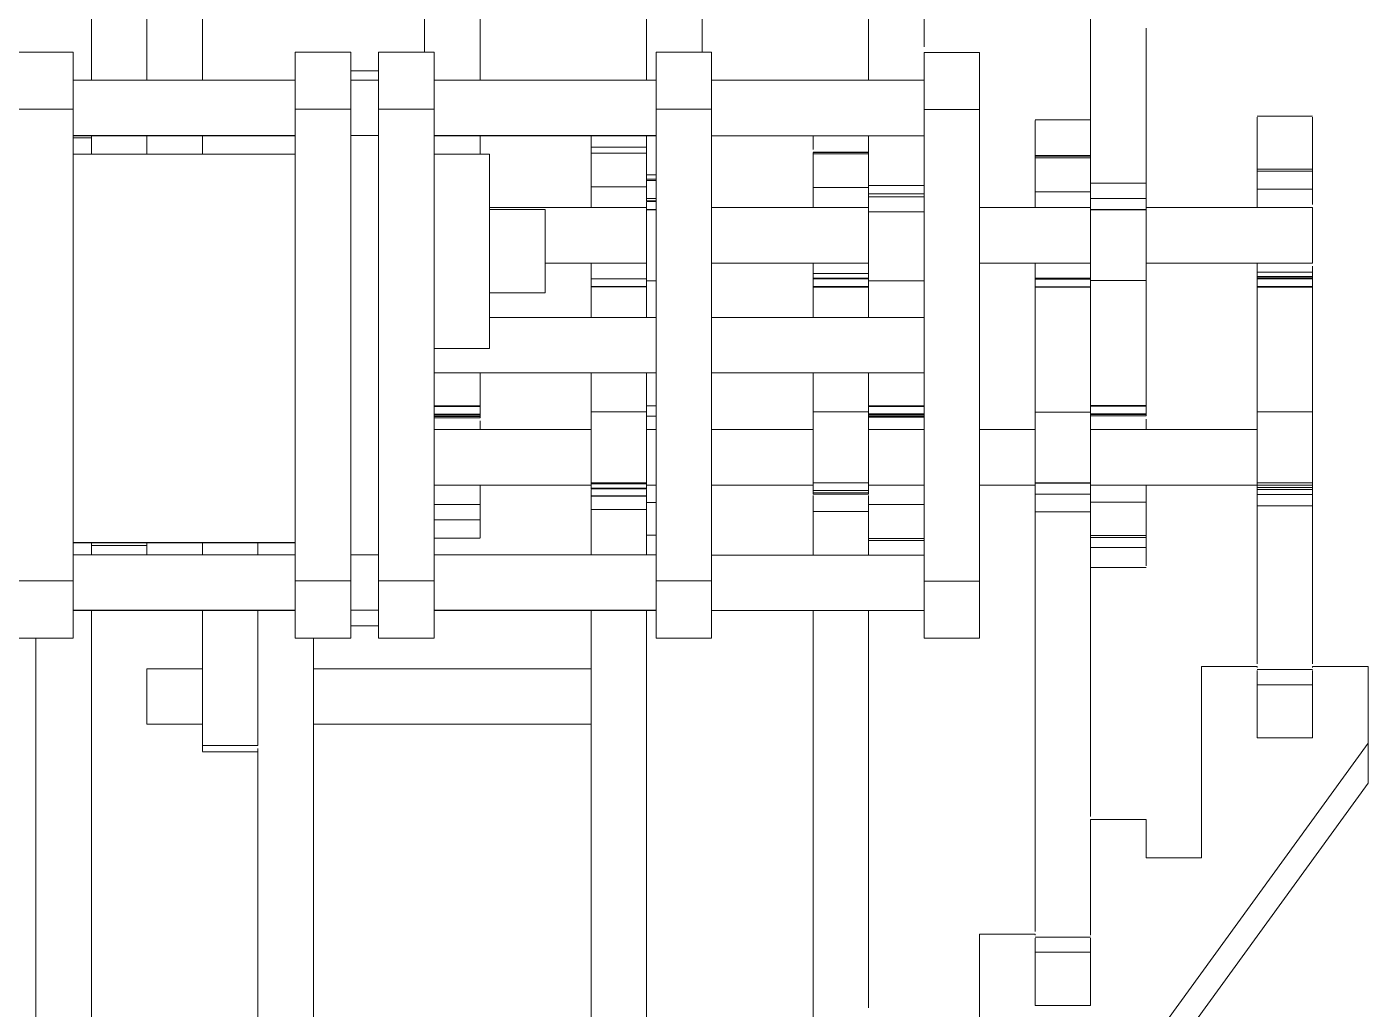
# Model space of a CAD drawing. Header units: inches. Extents: x 0 to 44.3, y 0 to 33.7.
# Drawn here: x 28.978 to 30.488, y 18.187 to 19.293 of the extents above; entities that cross this region are included whole.
import ezdxf

# ---------------------------------------------------------------- set-up
doc = ezdxf.new("R2010")
doc.units = ezdxf.units.IN
doc.header["$MEASUREMENT"] = 0

msp = doc.modelspace()

# ---------------------------------------------------------------- linework, layer by layer
at = {"color": 7, "linetype": 'Continuous', "lineweight": 15}
for p, q in [((29.1131, 19.2331), (29.1131, 19.3823)), ((29.1756, 19.2331), (29.1756, 19.3823)), ((28.9676, 19.2644), (29.0301, 19.2644)), ((29.2801, 19.2644), (29.3426, 19.2644)), ((29.3738, 19.2644), (29.4363, 19.2644)), ((29.6863, 19.2644), (29.7488, 19.2644)), ((29.9881, 19.2641), (30.0506, 19.2641)), ((29.9881, 19.264), (30.0506, 19.264)), ((29.3426, 19.2435), (29.3738, 19.2435)), ((29.2801, 19.2331), (29.0301, 19.2331)), ((29.3738, 19.2331), (29.3426, 19.2331)), ((29.6863, 19.2331), (29.4363, 19.2331)), ((29.9881, 19.2328), (29.7488, 19.2328)), ((28.9676, 19.2002), (29.0301, 19.2002)), ((29.0301, 18.669), (29.0301, 19.2002)), ((29.2801, 19.2003), (29.3426, 19.2003)), ((29.2801, 18.669), (29.2801, 19.2003)), ((29.3426, 18.669), (29.3426, 19.2003)), ((29.3738, 19.2002), (29.4363, 19.2002)), ((29.3738, 18.669), (29.3738, 19.2002)), ((29.4363, 18.669), (29.4363, 19.2002)), ((29.6863, 19.2002), (29.7488, 19.2002)), ((29.6863, 18.669), (29.6863, 19.2002)), ((29.7488, 18.669), (29.7488, 19.2002)), ((29.9881, 19.1999), (30.0506, 19.1999)), ((29.9881, 18.6687), (29.9881, 19.1999)), ((30.0506, 18.6687), (30.0506, 19.1999)), ((30.1756, 19.1882), (30.1131, 19.1882)), ((30.4256, 19.1925), (30.3631, 19.1925)), ((29.0301, 19.1706), (29.2801, 19.1706)), ((29.0301, 19.1703), (29.2801, 19.1703)), ((29.0506, 19.1679), (29.0301, 19.1679)), ((29.0506, 19.1706), (29.0506, 19.1497)), ((29.1131, 19.1497), (29.1131, 19.1703)), ((29.1756, 19.1497), (29.1756, 19.1703)), ((29.3426, 19.1706), (29.3738, 19.1706)), ((29.4363, 19.1706), (29.6863, 19.1706)), ((29.4363, 19.1703), (29.6863, 19.1703)), ((29.4881, 19.1706), (29.4881, 19.1496)), ((29.6131, 19.1575), (29.6131, 19.1706)), ((29.6756, 19.1575), (29.6756, 19.1706)), ((29.6756, 19.1706), (29.6756, 19.1262)), ((29.7488, 19.1703), (29.9881, 19.1703)), ((29.8631, 19.1549), (29.8631, 19.1703)), ((29.9256, 19.1554), (29.9256, 19.1703)), ((29.9256, 19.1703), (29.9256, 19.1144)), ((29.6131, 19.1575), (29.6756, 19.1575)), ((29.6131, 19.1508), (29.6756, 19.1508)), ((29.6131, 19.1127), (29.6131, 19.1508)), ((29.6756, 19.1264), (29.6756, 19.1508)), ((29.8631, 19.152), (29.9256, 19.152)), ((29.8631, 19.1518), (29.8631, 19.152)), ((29.8631, 19.1516), (29.9256, 19.1516)), ((29.9256, 19.1518), (29.9256, 19.152)), ((30.1756, 19.1481), (30.1756, 19.1508)), ((29.2801, 19.1497), (29.0301, 19.1497)), ((29.4988, 19.1496), (29.4363, 19.1496)), ((29.4988, 19.1496), (29.4988, 18.9309)), ((29.8631, 19.1499), (29.9256, 19.1499)), ((29.8631, 19.112), (29.8631, 19.1499)), ((29.9256, 19.112), (29.9256, 19.1499)), ((30.1131, 19.1481), (30.1756, 19.1481)), ((30.1131, 19.1475), (30.1756, 19.1475)), ((30.1131, 19.1453), (30.1756, 19.1453)), ((30.1131, 19.1072), (30.1131, 19.1453)), ((30.1756, 19.1181), (30.1756, 19.1453)), ((30.3631, 19.1327), (30.4256, 19.1327)), ((30.3631, 19.1305), (30.4256, 19.1305)), ((30.3631, 19.11), (30.3631, 19.1305)), ((30.4256, 19.11), (30.4256, 19.1305)), ((29.6131, 19.1127), (29.6756, 19.1127)), ((29.6863, 19.1198), (29.6756, 19.1198)), ((29.8631, 19.112), (29.9256, 19.112)), ((29.9881, 19.1144), (29.9256, 19.1144)), ((29.9881, 19.1049), (29.9256, 19.1049)), ((30.1131, 19.1072), (30.1756, 19.1072)), ((30.2381, 19.1169), (30.1756, 19.1169)), ((30.3631, 19.11), (30.4256, 19.11)), ((29.6863, 19.0996), (29.6756, 19.0996)), ((29.9881, 19.1014), (29.9256, 19.1014)), ((30.2381, 19.0997), (30.1756, 19.0997)), ((29.6756, 19.0895), (29.4988, 19.0895)), ((29.5613, 19.0871), (29.4988, 19.0871)), ((29.5613, 19.0871), (29.5613, 18.9934)), ((29.6863, 19.0871), (29.6756, 19.0871)), ((29.6863, 19.0869), (29.6756, 19.0869)), ((29.9256, 19.0895), (29.7488, 19.0895)), ((29.9881, 19.0848), (29.9256, 19.0848)), ((30.1756, 19.0895), (30.0506, 19.0895)), ((30.2381, 19.0872), (30.1756, 19.0872)), ((30.2381, 19.087), (30.1756, 19.087)), ((30.4256, 19.0895), (30.2381, 19.0895)), ((30.4256, 19.0895), (30.4256, 19.027)), ((29.5613, 19.027), (29.6756, 19.027)), ((29.6131, 19.0092), (29.6131, 19.027)), ((29.7488, 19.027), (29.9256, 19.027)), ((29.8631, 19.0154), (29.9256, 19.0154)), ((30.0506, 19.027), (30.1756, 19.027)), ((30.2381, 19.027), (30.4256, 19.027)), ((30.3631, 19.0166), (30.3631, 19.027)), ((30.3631, 19.0166), (30.4256, 19.0166)), ((30.3631, 19.012), (30.3631, 19.0166)), ((30.4256, 19.0166), (30.4256, 19.0234)), ((30.4256, 19.012), (30.4256, 19.0166)), ((29.6131, 19.0092), (29.6756, 19.0092)), ((29.6131, 19.0006), (29.6131, 19.0092)), ((29.6131, 19.0006), (29.6756, 19.0006)), ((29.6131, 19.0002), (29.6131, 19.0006)), ((29.6131, 19.0002), (29.6756, 19.0002)), ((29.6131, 19.0001), (29.6131, 19.0002)), ((29.6131, 19.0001), (29.6756, 19.0001)), ((29.6756, 19.0071), (29.6756, 18.9658)), ((29.8631, 19.01), (29.9256, 19.01)), ((29.8631, 19.0091), (29.9256, 19.0091)), ((29.8631, 19.0005), (29.8631, 19.0091)), ((29.8631, 19.0005), (29.9256, 19.0005)), ((29.8631, 19), (29.8631, 19.0005)), ((29.8631, 19), (29.9256, 19)), ((29.8631, 19), (29.9256, 19)), ((29.8631, 19), (29.8631, 19)), ((29.9881, 19.0068), (29.9256, 19.0068)), ((29.9256, 19.0068), (29.9256, 18.9658)), ((30.1131, 19.0098), (30.1756, 19.0098)), ((30.1131, 19.0089), (30.1756, 19.0089)), ((30.1131, 19.0003), (30.1131, 19.0089)), ((30.1131, 19.0003), (30.1756, 19.0003)), ((30.1131, 18.9998), (30.1131, 19.0003)), ((30.1131, 18.9998), (30.1756, 18.9998)), ((30.1131, 18.9998), (30.1756, 18.9998)), ((30.1131, 18.9998), (30.1131, 18.9998)), ((30.2381, 19.0072), (30.1756, 19.0072)), ((30.3631, 19.012), (30.4256, 19.012)), ((30.3631, 19.0116), (30.4256, 19.0116)), ((30.3631, 19.01), (30.4256, 19.01)), ((30.3631, 19.0091), (30.4256, 19.0091)), ((30.3631, 19.0005), (30.3631, 19.0091)), ((30.3631, 19.0005), (30.4256, 19.0005)), ((30.3631, 19.0001), (30.3631, 19.0005)), ((30.3631, 19.0001), (30.4256, 19.0001)), ((30.3631, 19), (30.3631, 19.0001)), ((30.3631, 19), (30.4256, 19)), ((30.4256, 19.0005), (30.4256, 19.0091)), ((30.4256, 19.0001), (30.4256, 19.0005)), ((30.4256, 19), (30.4256, 19.0001)), ((29.4988, 18.9934), (29.5613, 18.9934)), ((29.6863, 18.9658), (29.4988, 18.9658)), ((29.9881, 18.9658), (29.7488, 18.9658)), ((29.4363, 18.9309), (29.4988, 18.9309)), ((29.4363, 18.9033), (29.6863, 18.9033)), ((29.6131, 18.8595), (29.6131, 18.9033)), ((29.6756, 18.8595), (29.6756, 18.9033)), ((29.7488, 18.9033), (29.9881, 18.9033)), ((29.8631, 18.8594), (29.8631, 18.9033)), ((29.9256, 18.8594), (29.9256, 18.9033)), ((29.4881, 18.8661), (29.4363, 18.8661)), ((29.4881, 18.866), (29.4363, 18.866)), ((29.4881, 18.8655), (29.4363, 18.8655)), ((29.4881, 18.8661), (29.4881, 18.866)), ((29.4881, 18.866), (29.4881, 18.8655)), ((29.4881, 18.8655), (29.4881, 18.8569)), ((29.6863, 18.8663), (29.6756, 18.8663)), ((29.6756, 18.8663), (29.6756, 18.8547)), ((29.9881, 18.8661), (29.9256, 18.8661)), ((29.9881, 18.866), (29.9256, 18.866)), ((29.9881, 18.8656), (29.9256, 18.8656)), ((30.2381, 18.8664), (30.1756, 18.8664)), ((30.2381, 18.8664), (30.1756, 18.8664)), ((30.2381, 18.8659), (30.1756, 18.8659)), ((30.2381, 18.8664), (30.2381, 18.8664)), ((30.2381, 18.8664), (30.2381, 18.8659)), ((30.2381, 18.8659), (30.2381, 18.8573)), ((29.4881, 18.8569), (29.4363, 18.8569)), ((29.4881, 18.8544), (29.4363, 18.8544)), ((29.4881, 18.8541), (29.4363, 18.8541)), ((29.4881, 18.8526), (29.4363, 18.8526)), ((29.4881, 18.8541), (29.4881, 18.8526)), ((29.6131, 18.8595), (29.6756, 18.8595)), ((29.6863, 18.8547), (29.6756, 18.8547)), ((29.8631, 18.8594), (29.9256, 18.8594)), ((29.9881, 18.857), (29.9256, 18.857)), ((29.9881, 18.8561), (29.9256, 18.8561)), ((29.9881, 18.8545), (29.9256, 18.8545)), ((29.9881, 18.8534), (29.9256, 18.8534)), ((30.1131, 18.8592), (30.1756, 18.8592)), ((30.2381, 18.8573), (30.1756, 18.8573)), ((30.2381, 18.8564), (30.1756, 18.8564)), ((30.2381, 18.8548), (30.1756, 18.8548)), ((30.3631, 18.8595), (30.4256, 18.8595)), ((29.6131, 18.8395), (29.4363, 18.8395)), ((29.6863, 18.8395), (29.6756, 18.8395)), ((29.8631, 18.8395), (29.7488, 18.8395)), ((29.9881, 18.8395), (29.9256, 18.8395)), ((30.1131, 18.8395), (30.0506, 18.8395)), ((30.3631, 18.8395), (30.1756, 18.8395)), ((29.4363, 18.777), (29.6131, 18.777)), ((29.6131, 18.7796), (29.6756, 18.7796)), ((29.6131, 18.7794), (29.6756, 18.7794)), ((29.6131, 18.7784), (29.6756, 18.7784)), ((29.6131, 18.7734), (29.6756, 18.7734)), ((29.6131, 18.7727), (29.6756, 18.7727)), ((29.6756, 18.777), (29.6863, 18.777)), ((29.7488, 18.777), (29.8631, 18.777)), ((29.8631, 18.7795), (29.9256, 18.7795)), ((29.8631, 18.7793), (29.9256, 18.7793)), ((29.9256, 18.777), (29.9881, 18.777)), ((30.0506, 18.777), (30.1131, 18.777)), ((30.1131, 18.7793), (30.1756, 18.7793)), ((30.1131, 18.7791), (30.1756, 18.7791)), ((30.1756, 18.777), (30.3631, 18.777)), ((30.3631, 18.7796), (30.4256, 18.7796)), ((30.3631, 18.7794), (30.4256, 18.7794)), ((30.3631, 18.7769), (30.4256, 18.7769)), ((30.3631, 18.7741), (30.4256, 18.7741)), ((29.6131, 18.765), (29.6756, 18.765)), ((29.6131, 18.7646), (29.6756, 18.7646)), ((29.8631, 18.7708), (29.9256, 18.7708)), ((29.8631, 18.7684), (29.9256, 18.7684)), ((29.8631, 18.7669), (29.9256, 18.7669)), ((30.1131, 18.7667), (30.1756, 18.7667)), ((30.2381, 18.7577), (30.1756, 18.7577)), ((30.2381, 18.7577), (30.2381, 18.7203)), ((30.3631, 18.7719), (30.4256, 18.7719)), ((30.3631, 18.7665), (30.4256, 18.7665)), ((29.4881, 18.7551), (29.4363, 18.7551)), ((29.4881, 18.7551), (29.4881, 18.7377)), ((29.6131, 18.7493), (29.6756, 18.7493)), ((29.6131, 18.6984), (29.6131, 18.7493)), ((29.6863, 18.7573), (29.6756, 18.7573)), ((29.6756, 18.6984), (29.6756, 18.7493)), ((29.6756, 18.7482), (29.6756, 18.7207)), ((29.8631, 18.7472), (29.9256, 18.7472)), ((29.8631, 18.6981), (29.8631, 18.7472)), ((29.9881, 18.755), (29.9256, 18.755)), ((29.9256, 18.6981), (29.9256, 18.7472)), ((29.9256, 18.7458), (29.9256, 18.7169)), ((30.1131, 18.7467), (30.1756, 18.7467)), ((30.1756, 18.7452), (30.1756, 18.7203)), ((30.3631, 18.7534), (30.4256, 18.7534)), ((29.4881, 18.7377), (29.4363, 18.7377)), ((29.2801, 18.7122), (29.0301, 18.7122)), ((29.4363, 18.7172), (29.4881, 18.7172)), ((29.6863, 18.7207), (29.6756, 18.7207)), ((29.9881, 18.7169), (29.9256, 18.7169)), ((29.9881, 18.7145), (29.9256, 18.7145)), ((29.9256, 18.7145), (29.9256, 18.6981)), ((30.2381, 18.7203), (30.1756, 18.7203)), ((30.2381, 18.7179), (30.1756, 18.7179)), ((29.2801, 18.712), (29.0301, 18.712)), ((29.2801, 18.6984), (29.0301, 18.6984)), ((29.0506, 18.712), (29.0506, 18.7088)), ((29.0506, 18.6984), (29.0506, 18.712)), ((29.1131, 18.7088), (29.0506, 18.7088)), ((29.0506, 18.7088), (29.0506, 18.6984)), ((29.1131, 18.712), (29.1131, 18.7088)), ((29.1131, 18.7088), (29.1131, 18.6984)), ((29.1756, 18.6984), (29.1756, 18.712)), ((29.2381, 18.6984), (29.2381, 18.712)), ((29.3738, 18.6984), (29.3426, 18.6984)), ((29.6863, 18.6984), (29.4363, 18.6984)), ((29.9881, 18.6981), (29.7488, 18.6981)), ((30.2381, 18.7066), (30.1756, 18.7066)), ((30.1756, 18.6842), (30.2381, 18.6842)), ((28.9676, 18.669), (29.0301, 18.669)), ((29.2801, 18.669), (29.3426, 18.669)), ((29.3738, 18.669), (29.4363, 18.669)), ((29.6863, 18.669), (29.7488, 18.669)), ((29.9881, 18.6687), (30.0506, 18.6687)), ((29.0301, 18.6359), (29.2801, 18.6359)), ((29.0301, 18.6356), (29.2801, 18.6356)), ((29.1756, 18.4837), (29.1756, 18.6356)), ((29.2381, 18.4837), (29.2381, 18.6356)), ((29.3426, 18.6359), (29.3738, 18.6359)), ((29.4363, 18.6359), (29.6863, 18.6359)), ((29.4363, 18.6356), (29.6863, 18.6356)), ((29.7488, 18.6356), (29.9881, 18.6356)), ((29.3426, 18.6185), (29.3738, 18.6185)), ((29.3738, 18.6183), (29.3426, 18.6183)), ((28.9676, 18.6047), (29.0301, 18.6047)), ((28.9676, 18.6044), (29.0301, 18.6044)), ((29.2801, 18.6047), (29.3426, 18.6047)), ((29.2801, 18.6044), (29.3426, 18.6044)), ((29.3738, 18.6047), (29.4363, 18.6047)), ((29.3738, 18.6044), (29.4363, 18.6044)), ((29.6863, 18.6047), (29.7488, 18.6047)), ((29.6863, 18.6044), (29.7488, 18.6044)), ((29.9881, 18.6045), (30.0506, 18.6045)), ((29.9881, 18.6044), (30.0506, 18.6044)), ((29.9881, 18.6044), (30.0506, 18.6044)), ((29.1756, 18.5701), (29.1131, 18.5701)), ((29.1131, 18.5076), (29.1131, 18.5701)), ((29.6131, 18.5701), (29.3006, 18.5701)), ((30.3006, 18.5725), (30.3006, 18.3573)), ((30.3631, 18.5725), (30.3006, 18.5725)), ((30.3631, 18.5714), (30.3631, 18.5725)), ((30.4256, 18.5693), (30.3631, 18.5693)), ((30.4256, 18.5725), (30.4256, 18.5714)), ((30.4881, 18.5725), (30.4256, 18.5725)), ((30.4881, 18.4864), (30.4881, 18.5725)), ((30.3631, 18.5521), (30.4256, 18.5521)), ((29.1131, 18.5076), (29.1756, 18.5076)), ((29.3006, 18.5076), (29.6131, 18.5076)), ((30.2069, 18.099), (30.4881, 18.4864)), ((30.3631, 18.4922), (30.4256, 18.4922)), ((30.4881, 18.4864), (30.4881, 18.4411)), ((29.1756, 18.4837), (29.2381, 18.4837)), ((29.1756, 18.4764), (29.2381, 18.4764)), ((30.2069, 18.0537), (30.4881, 18.4411)), ((30.1756, 18.4003), (30.1756, 18.2701)), ((30.2381, 18.4003), (30.1756, 18.4003)), ((30.2381, 18.3573), (30.2381, 18.4003)), ((30.3006, 18.3573), (30.2381, 18.3573)), ((30.0506, 18.2712), (30.0506, 18.1421)), ((30.1131, 18.2712), (30.0506, 18.2712)), ((30.1131, 18.2701), (30.1131, 18.2712)), ((30.1756, 18.268), (30.1131, 18.268)), ((30.1131, 18.2508), (30.1756, 18.2508)), ((30.1131, 18.1909), (30.1756, 18.1909))]:
    msp.add_line(p, q, dxfattribs=at)
at = {"color": 8, "linetype": 'Continuous', "lineweight": 15}
for p, q in [((29.6863, 19.1262), (29.6756, 19.1262)), ((29.6863, 19.1216), (29.6756, 19.1216)), ((29.6863, 19.0971), (29.6756, 19.0971)), ((29.6863, 19.0962), (29.6756, 19.0962)), ((29.6863, 19.0071), (29.6756, 19.0071)), ((29.4881, 18.856), (29.4363, 18.856))]:
    msp.add_line(p, q, dxfattribs=at)
at = {"color": 7, "linetype": 'Continuous', "lineweight": 15}
for points, knots in [([(29.4256, 19.9388), (29.4256, 19.9266), (29.4256, 19.8879), (29.4256, 19.8107), (29.4256, 19.7118), (29.4256, 19.6081), (29.4256, 19.5033), (29.4256, 19.4002), (29.4256, 19.3195), (29.4256, 19.2766), (29.4256, 19.2644)], [0, 0, 0, 0, 0.068887, 0.218211, 0.365079, 0.510673, 0.65585, 0.798739, 0.942703, 1, 1, 1, 1]), ([(29.4881, 19.8956), (29.4881, 19.8674), (29.4881, 19.8096), (29.4881, 19.7115), (29.4881, 19.6081), (29.4881, 19.5033), (29.4881, 19.4001), (29.4881, 19.3085), (29.4881, 19.2556), (29.4881, 19.2331)], [0, 0, 0, 0, 0.144232, 0.295622, 0.4457, 0.595347, 0.742637, 0.891033, 1, 1, 1, 1]), ([(29.0506, 19.8524), (29.0506, 19.8267), (29.0506, 19.7727), (29.0506, 19.6804), (29.0506, 19.5818), (29.0506, 19.4818), (29.0506, 19.3835), (29.0506, 19.2993), (29.0506, 19.2517), (29.0506, 19.2331)], [0, 0, 0, 0, 0.140936, 0.295509, 0.448744, 0.601547, 0.751957, 0.903526, 1, 1, 1, 1]), ([(29.6756, 19.8524), (29.6756, 19.8427), (29.6756, 19.8094), (29.6756, 19.742), (29.6756, 19.6542), (29.6756, 19.562), (29.6756, 19.4688), (29.6756, 19.3768), (29.6756, 19.2971), (29.6756, 19.2514), (29.6756, 19.2331)], [0, 0, 0, 0, 0.059836, 0.204663, 0.347102, 0.488286, 0.629032, 0.767518, 0.906975, 1, 1, 1, 1]), ([(29.7381, 19.7661), (29.7381, 19.7578), (29.7381, 19.7228), (29.7381, 19.6537), (29.7381, 19.5621), (29.7381, 19.4687), (29.7381, 19.377), (29.7381, 19.308), (29.7381, 19.2724), (29.7381, 19.2644)], [0, 0, 0, 0, 0.0568975, 0.2377035, 0.416915, 0.5955722, 0.7713592, 0.94838, 1, 1, 1, 1]), ([(29.9256, 19.6798), (29.9256, 19.6688), (29.9256, 19.6345), (29.9256, 19.5642), (29.9256, 19.4748), (29.9256, 19.381), (29.9256, 19.2983), (29.9256, 19.2508), (29.9256, 19.2328)], [0, 0, 0, 0, 0.092449, 0.288868, 0.482254, 0.674613, 0.876688, 1, 1, 1, 1]), ([(29.9881, 19.5935), (29.9881, 19.5835), (29.9881, 19.5465), (29.9881, 19.4743), (29.9881, 19.3814), (29.9881, 19.3114), (29.9881, 19.2761), (29.9881, 19.2705)], [0, 0, 0, 0, 0.103269, 0.380306, 0.655873, 0.945357, 1, 1, 1, 1]), ([(30.1756, 19.4652), (30.1756, 19.4556), (30.1756, 19.4263), (30.1756, 19.3642), (30.1756, 19.2925), (30.1756, 19.2264), (30.1756, 19.1677), (30.1756, 19.134), (30.1756, 19.1169)], [0, 0, 0, 0, 0.099119, 0.30562, 0.509701, 0.670493, 0.833162, 1, 1, 1, 1]), ([(30.2381, 19.2914), (30.2381, 19.2899), (30.2381, 19.2684), (30.2381, 19.2263), (30.2381, 19.1677), (30.2381, 19.134), (30.2381, 19.1169)], [0, 0, 0, 0, 0.022875, 0.34332, 0.667506, 1, 1, 1, 1]), ([(29.0301, 19.2002), (29.0301, 19.2098), (29.0301, 19.2286), (29.0301, 19.2495), (29.0301, 19.2621), (29.0301, 19.2636), (29.0301, 19.2644)], [0, 0, 0, 0, 0.283704, 0.557917, 0.775026, 1, 1, 1, 1]), ([(29.2801, 19.2003), (29.2801, 19.2098), (29.2801, 19.2286), (29.2801, 19.2495), (29.2801, 19.2621), (29.2801, 19.2636), (29.2801, 19.2644)], [0, 0, 0, 0, 0.283478, 0.557665, 0.774862, 1, 1, 1, 1]), ([(29.3426, 19.2003), (29.3426, 19.2098), (29.3426, 19.2286), (29.3426, 19.2495), (29.3426, 19.2621), (29.3426, 19.2636), (29.3426, 19.2644)], [0, 0, 0, 0, 0.283478, 0.557665, 0.774862, 1, 1, 1, 1]), ([(29.3738, 19.2002), (29.3738, 19.2098), (29.3738, 19.2286), (29.3738, 19.2495), (29.3738, 19.2621), (29.3738, 19.2636), (29.3738, 19.2644)], [0, 0, 0, 0, 0.283704, 0.557917, 0.775026, 1, 1, 1, 1]), ([(29.4363, 19.2002), (29.4363, 19.2098), (29.4363, 19.2286), (29.4363, 19.2495), (29.4363, 19.2621), (29.4363, 19.2636), (29.4363, 19.2644)], [0, 0, 0, 0, 0.283704, 0.557917, 0.775026, 1, 1, 1, 1]), ([(29.6863, 19.2002), (29.6863, 19.2098), (29.6863, 19.2286), (29.6863, 19.2495), (29.6863, 19.2621), (29.6863, 19.2636), (29.6863, 19.2644)], [0, 0, 0, 0, 0.283704, 0.557917, 0.775026, 1, 1, 1, 1]), ([(29.7488, 19.2002), (29.7488, 19.2098), (29.7488, 19.2286), (29.7488, 19.2495), (29.7488, 19.2621), (29.7488, 19.2636), (29.7488, 19.2644)], [0, 0, 0, 0, 0.283704, 0.557917, 0.775026, 1, 1, 1, 1]), ([(29.9881, 19.264), (29.9881, 19.2641), (29.9881, 19.2641), (29.9881, 19.2641), (29.9881, 19.2641)], [0, 0, 0, 0, 0.530754, 1, 1, 1, 1]), ([(29.9881, 19.1999), (29.9881, 19.2094), (29.9881, 19.2281), (29.9881, 19.2488), (29.9881, 19.2615), (29.9881, 19.2632), (29.9881, 19.264)], [0, 0, 0, 0, 0.283859, 0.558131, 0.775209, 1, 1, 1, 1]), ([(30.0506, 19.264), (30.0506, 19.2641), (30.0506, 19.2641), (30.0506, 19.2641), (30.0506, 19.2641)], [0, 0, 0, 0, 0.530754, 1, 1, 1, 1]), ([(30.0506, 19.1999), (30.0506, 19.2094), (30.0506, 19.2281), (30.0506, 19.2488), (30.0506, 19.2615), (30.0506, 19.2632), (30.0506, 19.264)], [0, 0, 0, 0, 0.283859, 0.558131, 0.775209, 1, 1, 1, 1]), ([(30.1131, 19.1481), (30.1131, 19.1565), (30.1131, 19.1732), (30.1131, 19.1863), (30.1131, 19.1871), (30.1131, 19.1874)], [0, 0, 0, 0, 0.363404, 0.717271, 1, 1, 1, 1]), ([(30.3631, 19.1327), (30.3631, 19.1428), (30.3631, 19.1628), (30.3631, 19.182), (30.3631, 19.1924), (30.3631, 19.1912), (30.3631, 19.1907)], [0, 0, 0, 0, 0.292657, 0.57586, 0.856134, 1, 1, 1, 1]), ([(30.4256, 19.1327), (30.4256, 19.1428), (30.4256, 19.1628), (30.4256, 19.182), (30.4256, 19.1924), (30.4256, 19.1912), (30.4256, 19.1907)], [0, 0, 0, 0, 0.292657, 0.57586, 0.856134, 1, 1, 1, 1]), ([(29.0506, 19.1497), (29.0506, 19.1542), (29.0506, 19.1647), (29.0506, 19.1696), (29.0506, 19.1678), (29.0506, 19.1678)], [0, 0, 0, 0, 0.4208723, 0.9841524, 1, 1, 1, 1]), ([(29.6131, 19.1508), (29.6131, 19.1519), (29.6131, 19.1541), (29.6131, 19.1564), (29.6131, 19.1575)], [0, 0, 0, 0, 0.492689, 1, 1, 1, 1]), ([(29.6756, 19.1508), (29.6756, 19.1519), (29.6756, 19.1541), (29.6756, 19.1564), (29.6756, 19.1575)], [0, 0, 0, 0, 0.492689, 1, 1, 1, 1]), ([(29.8631, 19.1499), (29.8631, 19.1502), (29.8631, 19.1507), (29.8631, 19.1513), (29.8631, 19.1516)], [0, 0, 0, 0, 0.501985, 1, 1, 1, 1]), ([(29.9256, 19.1499), (29.9256, 19.1502), (29.9256, 19.1507), (29.9256, 19.1513), (29.9256, 19.1516)], [0, 0, 0, 0, 0.501985, 1, 1, 1, 1]), ([(30.1131, 19.1475), (30.1131, 19.1476), (30.1131, 19.1478), (30.1131, 19.148), (30.1131, 19.1481)], [0, 0, 0, 0, 0.560117, 1, 1, 1, 1]), ([(30.1131, 19.1453), (30.1131, 19.1457), (30.1131, 19.1464), (30.1131, 19.1471), (30.1131, 19.1475)], [0, 0, 0, 0, 0.506259, 1, 1, 1, 1]), ([(30.1756, 19.1475), (30.1756, 19.1476), (30.1756, 19.1478), (30.1756, 19.148), (30.1756, 19.1481)], [0, 0, 0, 0, 0.560117, 1, 1, 1, 1]), ([(30.1756, 19.1453), (30.1756, 19.1457), (30.1756, 19.1464), (30.1756, 19.1471), (30.1756, 19.1475)], [0, 0, 0, 0, 0.506259, 1, 1, 1, 1]), ([(29.6756, 19.1262), (29.6756, 19.1253), (29.6756, 19.1238), (29.6756, 19.1222), (29.6756, 19.1216)], [0, 0, 0, 0, 0.559762, 1, 1, 1, 1]), ([(29.6756, 19.1216), (29.6756, 19.1212), (29.6756, 19.1206), (29.6756, 19.12), (29.6756, 19.1198)], [0, 0, 0, 0, 0.559879, 1, 1, 1, 1]), ([(30.3631, 19.1305), (30.3631, 19.1309), (30.3631, 19.1316), (30.3631, 19.1324), (30.3631, 19.1327)], [0, 0, 0, 0, 0.560538, 1, 1, 1, 1]), ([(30.4256, 19.1305), (30.4256, 19.1309), (30.4256, 19.1316), (30.4256, 19.1324), (30.4256, 19.1327)], [0, 0, 0, 0, 0.560538, 1, 1, 1, 1]), ([(29.6131, 19.0895), (29.6131, 19.0939), (29.6131, 19.1031), (29.6131, 19.1113), (29.6131, 19.1122), (29.6131, 19.1127)], [0, 0, 0, 0, 0.307183, 0.647492, 1, 1, 1, 1]), ([(29.6756, 19.1198), (29.6756, 19.1162), (29.6756, 19.1099), (29.6756, 19.1027), (29.6756, 19.0996)], [0, 0, 0, 0, 0.5599069, 1, 1, 1, 1]), ([(29.8631, 19.0895), (29.8631, 19.0944), (29.8631, 19.1038), (29.8631, 19.1112), (29.8631, 19.1114), (29.8631, 19.1116)], [0, 0, 0, 0, 0.36935, 0.725029, 1, 1, 1, 1]), ([(29.9256, 19.1144), (29.9256, 19.1127), (29.9256, 19.1096), (29.9256, 19.1063), (29.9256, 19.1049)], [0, 0, 0, 0, 0.559938, 1, 1, 1, 1]), ([(29.9256, 19.1049), (29.9256, 19.1042), (29.9256, 19.1031), (29.9256, 19.1019), (29.9256, 19.1014)], [0, 0, 0, 0, 0.559583, 1, 1, 1, 1]), ([(30.1131, 19.0895), (30.1131, 19.0921), (30.1131, 19.0993), (30.1131, 19.106), (30.1131, 19.1068), (30.1131, 19.1072)], [0, 0, 0, 0, 0.207629, 0.596839, 1, 1, 1, 1]), ([(30.1756, 19.1169), (30.1756, 19.1139), (30.1756, 19.1084), (30.1756, 19.1023), (30.1756, 19.0997)], [0, 0, 0, 0, 0.559817, 1, 1, 1, 1]), ([(30.1756, 19.104), (30.1756, 19.1043), (30.1756, 19.1075), (30.1756, 19.1074), (30.1756, 19.1072)], [0, 0, 0, 0, 0.091693, 1, 1, 1, 1]), ([(30.2381, 19.1169), (30.2381, 19.1139), (30.2381, 19.1084), (30.2381, 19.1023), (30.2381, 19.0997)], [0, 0, 0, 0, 0.5598169, 1, 1, 1, 1]), ([(30.3631, 19.0895), (30.3631, 19.0948), (30.3631, 19.1044), (30.3631, 19.1106), (30.3631, 19.1102), (30.3631, 19.11)], [0, 0, 0, 0, 0.447422, 0.811948, 1, 1, 1, 1]), ([(30.4256, 19.0928), (30.4256, 19.0969), (30.4256, 19.1052), (30.4256, 19.1106), (30.4256, 19.1102), (30.4256, 19.11)], [0, 0, 0, 0, 0.385601, 0.79091, 1, 1, 1, 1]), ([(29.6756, 19.0996), (29.6756, 19.0991), (29.6756, 19.0983), (29.6756, 19.0975), (29.6756, 19.0971)], [0, 0, 0, 0, 0.561148, 1, 1, 1, 1]), ([(29.6756, 19.0962), (29.6756, 19.0946), (29.6756, 19.0917), (29.6756, 19.0885), (29.6756, 19.0871)], [0, 0, 0, 0, 0.5647706, 1, 1, 1, 1]), ([(29.9256, 19.1014), (29.9256, 19.0985), (29.9256, 19.0934), (29.9256, 19.0874), (29.9256, 19.0848)], [0, 0, 0, 0, 0.566259, 1, 1, 1, 1]), ([(30.1756, 19.0997), (30.1756, 19.0975), (30.1756, 19.0936), (30.1756, 19.0892), (30.1756, 19.0872)], [0, 0, 0, 0, 0.5664947, 1, 1, 1, 1]), ([(30.2381, 19.0997), (30.2381, 19.0975), (30.2381, 19.0936), (30.2381, 19.0892), (30.2381, 19.0872)], [0, 0, 0, 0, 0.5664947, 1, 1, 1, 1]), ([(29.6756, 19.0871), (29.6756, 19.0871), (29.6756, 19.0871), (29.6756, 19.087), (29.6756, 19.087), (29.6756, 19.0869)], [0, 0, 0, 0, 0.320939, 0.593082, 1, 1, 1, 1]), ([(29.6756, 19.0869), (29.6756, 19.0731), (29.6756, 19.048), (29.6756, 19.0198), (29.6756, 19.0071)], [0, 0, 0, 0, 0.5510771, 1, 1, 1, 1]), ([(29.9256, 19.0848), (29.9256, 19.0712), (29.9256, 19.0466), (29.9256, 19.0192), (29.9256, 19.0068)], [0, 0, 0, 0, 0.551219, 1, 1, 1, 1]), ([(30.1756, 19.0872), (30.1756, 19.0872), (30.1756, 19.0872), (30.1756, 19.0871), (30.1756, 19.0871), (30.1756, 19.087)], [0, 0, 0, 0, 0.321917, 0.594678, 1, 1, 1, 1]), ([(30.1756, 19.087), (30.1756, 19.0732), (30.1756, 19.0481), (30.1756, 19.0198), (30.1756, 19.0072)], [0, 0, 0, 0, 0.551078, 1, 1, 1, 1]), ([(30.2381, 19.0872), (30.2381, 19.0872), (30.2381, 19.0872), (30.2381, 19.0871), (30.2381, 19.0871), (30.2381, 19.087)], [0, 0, 0, 0, 0.321917, 0.594678, 1, 1, 1, 1]), ([(30.2381, 19.087), (30.2381, 19.0732), (30.2381, 19.0481), (30.2381, 19.0198), (30.2381, 19.0072)], [0, 0, 0, 0, 0.551078, 1, 1, 1, 1]), ([(29.8631, 19.0154), (29.8631, 19.0183), (29.8631, 19.0216), (29.8631, 19.0266), (29.8631, 19.027)], [0, 0, 0, 0, 0.908052, 1, 1, 1, 1]), ([(29.8631, 19.01), (29.8631, 19.0104), (29.8631, 19.0114), (29.8631, 19.0133), (29.8631, 19.0146), (29.8631, 19.0154)], [0, 0, 0, 0, 0.258876, 0.580315, 1, 1, 1, 1]), ([(30.1131, 19.0098), (30.1131, 19.0127), (30.1131, 19.0173), (30.1131, 19.0244), (30.1131, 19.027)], [0, 0, 0, 0, 0.624129, 1, 1, 1, 1]), ([(29.6131, 18.9658), (29.6131, 18.9698), (29.6131, 18.9835), (29.6131, 18.9932), (29.6131, 19.0001)], [0, 0, 0, 0, 0.291442, 1, 1, 1, 1]), ([(29.6756, 18.9658), (29.6756, 18.9698), (29.6756, 18.9835), (29.6756, 18.9932), (29.6756, 19.0001)], [0, 0, 0, 0, 0.2914418, 1, 1, 1, 1]), ([(29.8631, 19.0091), (29.8631, 19.0093), (29.8631, 19.0096), (29.8631, 19.0099), (29.8631, 19.01)], [0, 0, 0, 0, 0.570368, 1, 1, 1, 1]), ([(29.8631, 18.9658), (29.8631, 18.9698), (29.8631, 18.9834), (29.8631, 18.9931), (29.8631, 19)], [0, 0, 0, 0, 0.289342, 1, 1, 1, 1]), ([(29.9256, 18.9658), (29.9256, 18.9698), (29.9256, 18.9834), (29.9256, 18.9931), (29.9256, 19)], [0, 0, 0, 0, 0.289342, 1, 1, 1, 1]), ([(30.1131, 19.0089), (30.1131, 19.0091), (30.1131, 19.0094), (30.1131, 19.0097), (30.1131, 19.0098)], [0, 0, 0, 0, 0.570563, 1, 1, 1, 1]), ([(30.1131, 18.8592), (30.1131, 18.8753), (30.1131, 18.9068), (30.1131, 18.9468), (30.1131, 18.9784), (30.1131, 18.9926), (30.1131, 18.9998)], [0, 0, 0, 0, 0.288249, 0.566664, 0.783222, 1, 1, 1, 1]), ([(30.1756, 19.0072), (30.1756, 18.9911), (30.1756, 18.9596), (30.1756, 18.9195), (30.1756, 18.8879), (30.1756, 18.8736), (30.1756, 18.8664)], [0, 0, 0, 0, 0.288248, 0.566664, 0.783223, 1, 1, 1, 1]), ([(30.1756, 18.8592), (30.1756, 18.8753), (30.1756, 18.9068), (30.1756, 18.9468), (30.1756, 18.9784), (30.1756, 18.9926), (30.1756, 18.9998)], [0, 0, 0, 0, 0.288249, 0.566664, 0.783222, 1, 1, 1, 1]), ([(30.2381, 19.0072), (30.2381, 18.9911), (30.2381, 18.9596), (30.2381, 18.9195), (30.2381, 18.8879), (30.2381, 18.8736), (30.2381, 18.8664)], [0, 0, 0, 0, 0.288248, 0.566664, 0.783223, 1, 1, 1, 1]), ([(30.3631, 19.0116), (30.3631, 19.0117), (30.3631, 19.0118), (30.3631, 19.0119), (30.3631, 19.012)], [0, 0, 0, 0, 0.549354, 1, 1, 1, 1]), ([(30.3631, 19.01), (30.3631, 19.0103), (30.3631, 19.0108), (30.3631, 19.0113), (30.3631, 19.0116)], [0, 0, 0, 0, 0.560701, 1, 1, 1, 1]), ([(30.3631, 19.0091), (30.3631, 19.0093), (30.3631, 19.0097), (30.3631, 19.0099), (30.3631, 19.01)], [0, 0, 0, 0, 0.5705628, 1, 1, 1, 1]), ([(30.3631, 18.8595), (30.3631, 18.8755), (30.3631, 18.907), (30.3631, 18.9471), (30.3631, 18.9786), (30.3631, 18.9929), (30.3631, 19)], [0, 0, 0, 0, 0.288248, 0.566663, 0.783222, 1, 1, 1, 1]), ([(30.4256, 19.0116), (30.4256, 19.0117), (30.4256, 19.0118), (30.4256, 19.0119), (30.4256, 19.012)], [0, 0, 0, 0, 0.549354, 1, 1, 1, 1]), ([(30.4256, 19.01), (30.4256, 19.0103), (30.4256, 19.0108), (30.4256, 19.0113), (30.4256, 19.0116)], [0, 0, 0, 0, 0.560701, 1, 1, 1, 1]), ([(30.4256, 19.0091), (30.4256, 19.0093), (30.4256, 19.0097), (30.4256, 19.0099), (30.4256, 19.01)], [0, 0, 0, 0, 0.5705628, 1, 1, 1, 1]), ([(30.4256, 18.8595), (30.4256, 18.8755), (30.4256, 18.907), (30.4256, 18.9471), (30.4256, 18.9786), (30.4256, 18.9929), (30.4256, 19)], [0, 0, 0, 0, 0.288248, 0.566663, 0.783222, 1, 1, 1, 1]), ([(29.4881, 18.9033), (29.4881, 18.8983), (29.4881, 18.8835), (29.4881, 18.873), (29.4881, 18.8661)], [0, 0, 0, 0, 0.340412, 1, 1, 1, 1]), ([(29.6756, 18.9033), (29.6756, 18.8984), (29.6756, 18.8838), (29.6756, 18.8733), (29.6756, 18.8663)], [0, 0, 0, 0, 0.335338, 1, 1, 1, 1]), ([(29.9256, 18.9033), (29.9256, 18.8983), (29.9256, 18.8836), (29.9256, 18.8731), (29.9256, 18.8661)], [0, 0, 0, 0, 0.339095, 1, 1, 1, 1]), ([(29.4881, 18.8569), (29.4881, 18.8567), (29.4881, 18.8564), (29.4881, 18.8561), (29.4881, 18.856)], [0, 0, 0, 0, 0.570346, 1, 1, 1, 1]), ([(29.4881, 18.856), (29.4881, 18.8557), (29.4881, 18.8553), (29.4881, 18.8547), (29.4881, 18.8544)], [0, 0, 0, 0, 0.5606865, 1, 1, 1, 1]), ([(29.4881, 18.8544), (29.4881, 18.8544), (29.4881, 18.8543), (29.4881, 18.8541), (29.4881, 18.8541)], [0, 0, 0, 0, 0.548834, 1, 1, 1, 1]), ([(29.4881, 18.8494), (29.4881, 18.8474), (29.4881, 18.8448), (29.4881, 18.8406), (29.4881, 18.8395)], [0, 0, 0, 0, 0.73451, 1, 1, 1, 1]), ([(29.6131, 18.7796), (29.6131, 18.7935), (29.6131, 18.8186), (29.6131, 18.8469), (29.6131, 18.8595)], [0, 0, 0, 0, 0.551074, 1, 1, 1, 1]), ([(29.6756, 18.7796), (29.6756, 18.7935), (29.6756, 18.8186), (29.6756, 18.8469), (29.6756, 18.8595)], [0, 0, 0, 0, 0.551074, 1, 1, 1, 1]), ([(29.8631, 18.7795), (29.8631, 18.7934), (29.8631, 18.8185), (29.8631, 18.8468), (29.8631, 18.8594)], [0, 0, 0, 0, 0.551073, 1, 1, 1, 1]), ([(29.9256, 18.7795), (29.9256, 18.7934), (29.9256, 18.8185), (29.9256, 18.8468), (29.9256, 18.8594)], [0, 0, 0, 0, 0.551073, 1, 1, 1, 1]), ([(30.1131, 18.7793), (30.1131, 18.7932), (30.1131, 18.8183), (30.1131, 18.8466), (30.1131, 18.8592)], [0, 0, 0, 0, 0.551071, 1, 1, 1, 1]), ([(30.1756, 18.7793), (30.1756, 18.7932), (30.1756, 18.8183), (30.1756, 18.8466), (30.1756, 18.8592)], [0, 0, 0, 0, 0.551071, 1, 1, 1, 1]), ([(30.2381, 18.8573), (30.2381, 18.8571), (30.2381, 18.8567), (30.2381, 18.8565), (30.2381, 18.8564)], [0, 0, 0, 0, 0.5707208, 1, 1, 1, 1]), ([(30.2381, 18.8564), (30.2381, 18.8561), (30.2381, 18.8556), (30.2381, 18.8551), (30.2381, 18.8548)], [0, 0, 0, 0, 0.560714, 1, 1, 1, 1]), ([(30.2381, 18.8513), (30.2381, 18.8495), (30.2381, 18.8464), (30.2381, 18.8416), (30.2381, 18.8395)], [0, 0, 0, 0, 0.572123, 1, 1, 1, 1]), ([(30.3631, 18.7796), (30.3631, 18.7934), (30.3631, 18.8186), (30.3631, 18.8468), (30.3631, 18.8595)], [0, 0, 0, 0, 0.551075, 1, 1, 1, 1]), ([(30.4256, 18.7796), (30.4256, 18.7934), (30.4256, 18.8186), (30.4256, 18.8468), (30.4256, 18.8595)], [0, 0, 0, 0, 0.551075, 1, 1, 1, 1]), ([(29.4881, 18.777), (29.4881, 18.7728), (29.4881, 18.7638), (29.4881, 18.756), (29.4881, 18.7554), (29.4881, 18.7551)], [0, 0, 0, 0, 0.304126, 0.645942, 1, 1, 1, 1]), ([(29.6131, 18.7794), (29.6131, 18.7794), (29.6131, 18.7795), (29.6131, 18.7795), (29.6131, 18.7796), (29.6131, 18.7796)], [0, 0, 0, 0, 0.321199, 0.593262, 1, 1, 1, 1]), ([(29.6131, 18.7784), (29.6131, 18.7786), (29.6131, 18.779), (29.6131, 18.7793), (29.6131, 18.7794)], [0, 0, 0, 0, 0.561172, 1, 1, 1, 1]), ([(29.6131, 18.7734), (29.6131, 18.7743), (29.6131, 18.776), (29.6131, 18.7777), (29.6131, 18.7784)], [0, 0, 0, 0, 0.5616883, 1, 1, 1, 1]), ([(29.6131, 18.7727), (29.6131, 18.7728), (29.6131, 18.773), (29.6131, 18.7733), (29.6131, 18.7734)], [0, 0, 0, 0, 0.5609562, 1, 1, 1, 1]), ([(29.6756, 18.7794), (29.6756, 18.7794), (29.6756, 18.7795), (29.6756, 18.7795), (29.6756, 18.7796), (29.6756, 18.7796)], [0, 0, 0, 0, 0.321199, 0.593262, 1, 1, 1, 1]), ([(29.6756, 18.7784), (29.6756, 18.7786), (29.6756, 18.779), (29.6756, 18.7793), (29.6756, 18.7794)], [0, 0, 0, 0, 0.561172, 1, 1, 1, 1]), ([(29.6756, 18.7734), (29.6756, 18.7743), (29.6756, 18.776), (29.6756, 18.7777), (29.6756, 18.7784)], [0, 0, 0, 0, 0.561688, 1, 1, 1, 1]), ([(29.6756, 18.7727), (29.6756, 18.7728), (29.6756, 18.773), (29.6756, 18.7733), (29.6756, 18.7734)], [0, 0, 0, 0, 0.5609562, 1, 1, 1, 1]), ([(29.8631, 18.7793), (29.8631, 18.7793), (29.8631, 18.7794), (29.8631, 18.7794), (29.8631, 18.7795), (29.8631, 18.7795)], [0, 0, 0, 0, 0.3208257, 0.592047, 1, 1, 1, 1]), ([(29.8631, 18.7708), (29.8631, 18.7723), (29.8631, 18.775), (29.8631, 18.778), (29.8631, 18.7793)], [0, 0, 0, 0, 0.564393, 1, 1, 1, 1]), ([(29.9256, 18.7793), (29.9256, 18.7793), (29.9256, 18.7794), (29.9256, 18.7794), (29.9256, 18.7795), (29.9256, 18.7795)], [0, 0, 0, 0, 0.320826, 0.592047, 1, 1, 1, 1]), ([(29.9256, 18.7708), (29.9256, 18.7723), (29.9256, 18.775), (29.9256, 18.778), (29.9256, 18.7793)], [0, 0, 0, 0, 0.564393, 1, 1, 1, 1]), ([(30.1131, 18.7791), (30.1131, 18.7791), (30.1131, 18.7792), (30.1131, 18.7792), (30.1131, 18.7793), (30.1131, 18.7793)], [0, 0, 0, 0, 0.3201449, 0.5923184, 1, 1, 1, 1]), ([(30.1131, 18.7667), (30.1131, 18.7689), (30.1131, 18.7727), (30.1131, 18.7772), (30.1131, 18.7791)], [0, 0, 0, 0, 0.566497, 1, 1, 1, 1]), ([(30.1756, 18.7791), (30.1756, 18.7791), (30.1756, 18.7792), (30.1756, 18.7792), (30.1756, 18.7793), (30.1756, 18.7793)], [0, 0, 0, 0, 0.320145, 0.592318, 1, 1, 1, 1]), ([(30.1756, 18.7667), (30.1756, 18.7689), (30.1756, 18.7727), (30.1756, 18.7772), (30.1756, 18.7791)], [0, 0, 0, 0, 0.5664971, 1, 1, 1, 1]), ([(30.2381, 18.777), (30.2381, 18.774), (30.2381, 18.7662), (30.2381, 18.759), (30.2381, 18.7581), (30.2381, 18.7577)], [0, 0, 0, 0, 0.235735, 0.61114, 1, 1, 1, 1]), ([(30.3631, 18.7794), (30.3631, 18.7794), (30.3631, 18.7794), (30.3631, 18.7795), (30.3631, 18.7795), (30.3631, 18.7796)], [0, 0, 0, 0, 0.32103, 0.593498, 1, 1, 1, 1]), ([(30.3631, 18.7769), (30.3631, 18.7773), (30.3631, 18.7782), (30.3631, 18.779), (30.3631, 18.7794)], [0, 0, 0, 0, 0.561457, 1, 1, 1, 1]), ([(30.3631, 18.7741), (30.3631, 18.7746), (30.3631, 18.7755), (30.3631, 18.7765), (30.3631, 18.7769)], [0, 0, 0, 0, 0.560825, 1, 1, 1, 1]), ([(30.3631, 18.7719), (30.3631, 18.7723), (30.3631, 18.773), (30.3631, 18.7737), (30.3631, 18.7741)], [0, 0, 0, 0, 0.561412, 1, 1, 1, 1]), ([(30.4256, 18.7794), (30.4256, 18.7794), (30.4256, 18.7794), (30.4256, 18.7795), (30.4256, 18.7795), (30.4256, 18.7796)], [0, 0, 0, 0, 0.32103, 0.593498, 1, 1, 1, 1]), ([(30.4256, 18.7769), (30.4256, 18.7773), (30.4256, 18.7782), (30.4256, 18.779), (30.4256, 18.7794)], [0, 0, 0, 0, 0.561457, 1, 1, 1, 1]), ([(30.4256, 18.7741), (30.4256, 18.7746), (30.4256, 18.7755), (30.4256, 18.7765), (30.4256, 18.7769)], [0, 0, 0, 0, 0.560825, 1, 1, 1, 1]), ([(30.4256, 18.7719), (30.4256, 18.7723), (30.4256, 18.773), (30.4256, 18.7737), (30.4256, 18.7741)], [0, 0, 0, 0, 0.561412, 1, 1, 1, 1]), ([(29.6131, 18.765), (29.6131, 18.7664), (29.6131, 18.7686), (29.6131, 18.771), (29.6131, 18.7719)], [0, 0, 0, 0, 0.623115, 1, 1, 1, 1]), ([(29.6131, 18.7646), (29.6131, 18.7647), (29.6131, 18.7648), (29.6131, 18.7649), (29.6131, 18.765)], [0, 0, 0, 0, 0.559824, 1, 1, 1, 1]), ([(29.6131, 18.7493), (29.6131, 18.7521), (29.6131, 18.7569), (29.6131, 18.7623), (29.6131, 18.7646)], [0, 0, 0, 0, 0.559934, 1, 1, 1, 1]), ([(29.6756, 18.765), (29.6756, 18.7664), (29.6756, 18.7686), (29.6756, 18.771), (29.6756, 18.7719)], [0, 0, 0, 0, 0.6231146, 1, 1, 1, 1]), ([(29.6756, 18.7646), (29.6756, 18.7647), (29.6756, 18.7648), (29.6756, 18.7649), (29.6756, 18.765)], [0, 0, 0, 0, 0.559824, 1, 1, 1, 1]), ([(29.6756, 18.7493), (29.6756, 18.7521), (29.6756, 18.7569), (29.6756, 18.7623), (29.6756, 18.7646)], [0, 0, 0, 0, 0.559934, 1, 1, 1, 1]), ([(29.8631, 18.7684), (29.8631, 18.7688), (29.8631, 18.7696), (29.8631, 18.7704), (29.8631, 18.7708)], [0, 0, 0, 0, 0.561161, 1, 1, 1, 1]), ([(29.8631, 18.7669), (29.8631, 18.7671), (29.8631, 18.7677), (29.8631, 18.7682), (29.8631, 18.7684)], [0, 0, 0, 0, 0.560542, 1, 1, 1, 1]), ([(29.8631, 18.7472), (29.8631, 18.7507), (29.8631, 18.7563), (29.8631, 18.7628), (29.8631, 18.7653)], [0, 0, 0, 0, 0.606379, 1, 1, 1, 1]), ([(29.9256, 18.7684), (29.9256, 18.7688), (29.9256, 18.7696), (29.9256, 18.7704), (29.9256, 18.7708)], [0, 0, 0, 0, 0.561161, 1, 1, 1, 1]), ([(29.9256, 18.7669), (29.9256, 18.7671), (29.9256, 18.7677), (29.9256, 18.7682), (29.9256, 18.7684)], [0, 0, 0, 0, 0.560542, 1, 1, 1, 1]), ([(29.9256, 18.7472), (29.9256, 18.7507), (29.9256, 18.7563), (29.9256, 18.7628), (29.9256, 18.7653)], [0, 0, 0, 0, 0.606379, 1, 1, 1, 1]), ([(30.1131, 18.7467), (30.1131, 18.7502), (30.1131, 18.7565), (30.1131, 18.7635), (30.1131, 18.7667)], [0, 0, 0, 0, 0.559926, 1, 1, 1, 1]), ([(30.1756, 18.7467), (30.1756, 18.7502), (30.1756, 18.7565), (30.1756, 18.7635), (30.1756, 18.7667)], [0, 0, 0, 0, 0.559926, 1, 1, 1, 1]), ([(30.1756, 18.7623), (30.1756, 18.7616), (30.1756, 18.7578), (30.1756, 18.7577), (30.1756, 18.7577)], [0, 0, 0, 0, 0.19695, 1, 1, 1, 1]), ([(30.3631, 18.7665), (30.3631, 18.7675), (30.3631, 18.7692), (30.3631, 18.771), (30.3631, 18.7719)], [0, 0, 0, 0, 0.562554, 1, 1, 1, 1]), ([(30.3631, 18.7534), (30.3631, 18.7558), (30.3631, 18.76), (30.3631, 18.7645), (30.3631, 18.7665)], [0, 0, 0, 0, 0.559661, 1, 1, 1, 1]), ([(30.4256, 18.7665), (30.4256, 18.7675), (30.4256, 18.7692), (30.4256, 18.771), (30.4256, 18.7719)], [0, 0, 0, 0, 0.562554, 1, 1, 1, 1]), ([(30.4256, 18.7534), (30.4256, 18.7558), (30.4256, 18.76), (30.4256, 18.7645), (30.4256, 18.7665)], [0, 0, 0, 0, 0.5596609, 1, 1, 1, 1]), ([(30.1131, 18.2744), (30.1131, 18.2818), (30.1131, 18.3089), (30.1131, 18.3659), (30.1131, 18.4409), (30.1131, 18.5203), (30.1131, 18.6002), (30.1131, 18.6788), (30.1131, 18.7239), (30.1131, 18.7467)], [0, 0, 0, 0, 0.057745, 0.212244, 0.364338, 0.515578, 0.67437, 0.835071, 1, 1, 1, 1]), ([(30.1756, 18.4036), (30.1756, 18.4162), (30.1756, 18.4534), (30.1756, 18.5204), (30.1756, 18.6001), (30.1756, 18.6788), (30.1756, 18.7239), (30.1756, 18.7467)], [0, 0, 0, 0, 0.108582, 0.320672, 0.543354, 0.768713, 1, 1, 1, 1]), ([(30.3631, 18.5757), (30.3631, 18.5767), (30.3631, 18.5886), (30.3631, 18.6178), (30.3631, 18.662), (30.3631, 18.7105), (30.3631, 18.739), (30.3631, 18.7534)], [0, 0, 0, 0, 0.019447, 0.244809, 0.467457, 0.730377, 1, 1, 1, 1]), ([(30.4256, 18.5757), (30.4256, 18.5767), (30.4256, 18.5886), (30.4256, 18.6178), (30.4256, 18.662), (30.4256, 18.7105), (30.4256, 18.739), (30.4256, 18.7534)], [0, 0, 0, 0, 0.019447, 0.244809, 0.467457, 0.730377, 1, 1, 1, 1]), ([(29.4881, 18.7377), (29.4881, 18.7314), (29.4881, 18.7195), (29.4881, 18.7182), (29.4881, 18.7176)], [0, 0, 0, 0, 0.528175, 1, 1, 1, 1]), ([(29.6756, 18.7213), (29.6756, 18.715), (29.6756, 18.7026), (29.6756, 18.6966), (29.6756, 18.6983), (29.6756, 18.6984)], [0, 0, 0, 0, 0.498055, 0.981925, 1, 1, 1, 1]), ([(29.9256, 18.7169), (29.9256, 18.7165), (29.9256, 18.7157), (29.9256, 18.7149), (29.9256, 18.7145)], [0, 0, 0, 0, 0.492462, 1, 1, 1, 1]), ([(30.1756, 18.7203), (30.1756, 18.7198), (30.1756, 18.719), (30.1756, 18.7182), (30.1756, 18.7179)], [0, 0, 0, 0, 0.560483, 1, 1, 1, 1]), ([(30.1756, 18.7179), (30.1756, 18.7163), (30.1756, 18.7128), (30.1756, 18.7087), (30.1756, 18.7066)], [0, 0, 0, 0, 0.473221, 1, 1, 1, 1]), ([(30.2381, 18.7203), (30.2381, 18.7198), (30.2381, 18.719), (30.2381, 18.7182), (30.2381, 18.7179)], [0, 0, 0, 0, 0.5604827, 1, 1, 1, 1]), ([(30.2381, 18.7179), (30.2381, 18.7163), (30.2381, 18.7128), (30.2381, 18.7087), (30.2381, 18.7066)], [0, 0, 0, 0, 0.473221, 1, 1, 1, 1]), ([(30.2381, 18.7066), (30.2381, 18.6981), (30.2381, 18.6849), (30.2381, 18.686), (30.2381, 18.6865)], [0, 0, 0, 0, 0.6449063, 1, 1, 1, 1]), ([(29.0301, 18.6047), (29.0301, 18.6059), (29.0301, 18.6084), (29.0301, 18.6255), (29.0301, 18.6465), (29.0301, 18.6614), (29.0301, 18.669)], [0, 0, 0, 0, 0.283704, 0.557917, 0.775026, 1, 1, 1, 1]), ([(29.2801, 18.6047), (29.2801, 18.6059), (29.2801, 18.6084), (29.2801, 18.6255), (29.2801, 18.6465), (29.2801, 18.6614), (29.2801, 18.669)], [0, 0, 0, 0, 0.283731, 0.557909, 0.775, 1, 1, 1, 1]), ([(29.3426, 18.6047), (29.3426, 18.6059), (29.3426, 18.6084), (29.3426, 18.6255), (29.3426, 18.6465), (29.3426, 18.6614), (29.3426, 18.669)], [0, 0, 0, 0, 0.283731, 0.557909, 0.775, 1, 1, 1, 1]), ([(29.3738, 18.6047), (29.3738, 18.6059), (29.3738, 18.6084), (29.3738, 18.6255), (29.3738, 18.6465), (29.3738, 18.6614), (29.3738, 18.669)], [0, 0, 0, 0, 0.283704, 0.557917, 0.775026, 1, 1, 1, 1]), ([(29.4363, 18.6047), (29.4363, 18.6059), (29.4363, 18.6084), (29.4363, 18.6255), (29.4363, 18.6465), (29.4363, 18.6614), (29.4363, 18.669)], [0, 0, 0, 0, 0.283704, 0.557917, 0.775026, 1, 1, 1, 1]), ([(29.6863, 18.6047), (29.6863, 18.6059), (29.6863, 18.6084), (29.6863, 18.6255), (29.6863, 18.6465), (29.6863, 18.6614), (29.6863, 18.669)], [0, 0, 0, 0, 0.283704, 0.557917, 0.775026, 1, 1, 1, 1]), ([(29.7488, 18.6047), (29.7488, 18.6059), (29.7488, 18.6084), (29.7488, 18.6255), (29.7488, 18.6465), (29.7488, 18.6614), (29.7488, 18.669)], [0, 0, 0, 0, 0.283704, 0.557917, 0.775026, 1, 1, 1, 1]), ([(29.9881, 18.6045), (29.9881, 18.6059), (29.9881, 18.6087), (29.9881, 18.6258), (29.9881, 18.6466), (29.9881, 18.6612), (29.9881, 18.6687)], [0, 0, 0, 0, 0.283145, 0.557338, 0.774642, 1, 1, 1, 1]), ([(30.0506, 18.6045), (30.0506, 18.6059), (30.0506, 18.6087), (30.0506, 18.6258), (30.0506, 18.6466), (30.0506, 18.6612), (30.0506, 18.6687)], [0, 0, 0, 0, 0.283145, 0.557338, 0.774642, 1, 1, 1, 1]), ([(29.0506, 18.0162), (29.0506, 18.0252), (29.0506, 18.0577), (29.0506, 18.1241), (29.0506, 18.2119), (29.0506, 18.304), (29.0506, 18.3972), (29.0506, 18.4892), (29.0506, 18.57), (29.0506, 18.6167), (29.0506, 18.6359)], [0, 0, 0, 0, 0.055162, 0.199964, 0.342379, 0.483538, 0.624261, 0.762722, 0.902156, 1, 1, 1, 1]), ([(29.6131, 17.9732), (29.6131, 17.9835), (29.6131, 18.019), (29.6131, 18.0912), (29.6131, 18.1854), (29.6131, 18.2842), (29.6131, 18.3841), (29.6131, 18.4826), (29.6131, 18.5678), (29.6131, 18.6164), (29.6131, 18.6359)], [0, 0, 0, 0, 0.059325, 0.204099, 0.346487, 0.487641, 0.628397, 0.76695, 0.906569, 1, 1, 1, 1]), ([(29.6756, 18.0162), (29.6756, 18.0412), (29.6756, 18.0943), (29.6756, 18.1857), (29.6756, 18.2842), (29.6756, 18.3841), (29.6756, 18.4825), (29.6756, 18.5678), (29.6756, 18.6164), (29.6756, 18.6359)], [0, 0, 0, 0, 0.136534, 0.291009, 0.444146, 0.596851, 0.747166, 0.898638, 1, 1, 1, 1]), ([(29.8631, 18.1012), (29.8631, 18.1145), (29.8631, 18.1541), (29.8631, 18.2348), (29.8631, 18.3363), (29.8631, 18.4342), (29.8631, 18.5233), (29.8631, 18.5891), (29.8631, 18.6246), (29.8631, 18.6356)], [0, 0, 0, 0, 0.093436, 0.279919, 0.463517, 0.646119, 0.789942, 0.934817, 1, 1, 1, 1]), ([(29.9256, 18.1884), (29.9256, 18.2041), (29.9256, 18.2503), (29.9256, 18.3368), (29.9256, 18.4341), (29.9256, 18.5233), (29.9256, 18.589), (29.9256, 18.6246), (29.9256, 18.6356)], [0, 0, 0, 0, 0.116211, 0.341549, 0.565665, 0.742186, 0.919998, 1, 1, 1, 1]), ([(28.9881, 18.1023), (28.9881, 18.1099), (28.9881, 18.1441), (28.9881, 18.2124), (28.9881, 18.3039), (28.9881, 18.3972), (28.9881, 18.4891), (28.9881, 18.559), (28.9881, 18.5955), (28.9881, 18.6044)], [0, 0, 0, 0, 0.051846, 0.232548, 0.411657, 0.590212, 0.765898, 0.942817, 1, 1, 1, 1]), ([(29.3006, 17.9302), (29.3006, 17.9415), (29.3006, 17.9793), (29.3006, 18.0554), (29.3006, 18.1542), (29.3006, 18.2579), (29.3006, 18.3626), (29.3006, 18.4658), (29.3006, 18.5475), (29.3006, 18.5913), (29.3006, 18.6044)], [0, 0, 0, 0, 0.0642019, 0.213621, 0.3605822, 0.5062694, 0.6515385, 0.7945193, 0.9385745, 1, 1, 1, 1]), ([(29.9881, 18.6044), (29.9881, 18.6044), (29.9881, 18.6044), (29.9881, 18.6044), (29.9881, 18.6045)], [0, 0, 0, 0, 0.558141, 1, 1, 1, 1]), ([(30.0506, 18.6044), (30.0506, 18.6044), (30.0506, 18.6044), (30.0506, 18.6044), (30.0506, 18.6045)], [0, 0, 0, 0, 0.558141, 1, 1, 1, 1]), ([(30.3631, 18.5521), (30.3631, 18.5579), (30.3631, 18.5679), (30.3631, 18.568), (30.3631, 18.5681)], [0, 0, 0, 0, 0.587208, 1, 1, 1, 1]), ([(30.4256, 18.5521), (30.4256, 18.5579), (30.4256, 18.5679), (30.4256, 18.568), (30.4256, 18.5681)], [0, 0, 0, 0, 0.587208, 1, 1, 1, 1]), ([(30.3631, 18.4922), (30.3631, 18.4981), (30.3631, 18.51), (30.3631, 18.532), (30.3631, 18.5444), (30.3631, 18.5521)], [0, 0, 0, 0, 0.2764533, 0.5532111, 1, 1, 1, 1]), ([(30.4256, 18.4922), (30.4256, 18.4981), (30.4256, 18.51), (30.4256, 18.532), (30.4256, 18.5444), (30.4256, 18.5521)], [0, 0, 0, 0, 0.276453, 0.553211, 1, 1, 1, 1]), ([(29.1756, 18.4772), (29.1756, 18.477), (29.1756, 18.4762), (29.1756, 18.4805), (29.1756, 18.4837)], [0, 0, 0, 0, 0.2745529, 1, 1, 1, 1]), ([(29.2381, 17.9732), (29.2381, 18.0005), (29.2381, 18.0575), (29.2381, 18.1545), (29.2381, 18.2579), (29.2381, 18.3623), (29.2381, 18.4375), (29.2381, 18.4754), (29.2381, 18.4804)], [0, 0, 0, 0, 0.183947, 0.382867, 0.580063, 0.776692, 0.970225, 1, 1, 1, 1]), ([(30.1131, 18.2508), (30.1131, 18.2567), (30.1131, 18.2666), (30.1131, 18.2668), (30.1131, 18.2669)], [0, 0, 0, 0, 0.587208, 1, 1, 1, 1]), ([(30.1756, 18.2508), (30.1756, 18.2567), (30.1756, 18.2666), (30.1756, 18.2668), (30.1756, 18.2669)], [0, 0, 0, 0, 0.587208, 1, 1, 1, 1]), ([(30.1131, 18.1909), (30.1131, 18.1969), (30.1131, 18.2088), (30.1131, 18.2307), (30.1131, 18.2431), (30.1131, 18.2508)], [0, 0, 0, 0, 0.276453, 0.553211, 1, 1, 1, 1]), ([(30.1756, 18.1909), (30.1756, 18.1969), (30.1756, 18.2088), (30.1756, 18.2307), (30.1756, 18.2431), (30.1756, 18.2508)], [0, 0, 0, 0, 0.2764533, 0.5532111, 1, 1, 1, 1])]:
    msp.add_open_spline(points, degree=3, knots=knots, dxfattribs=at)

doc.saveas('drawing.dxf')
